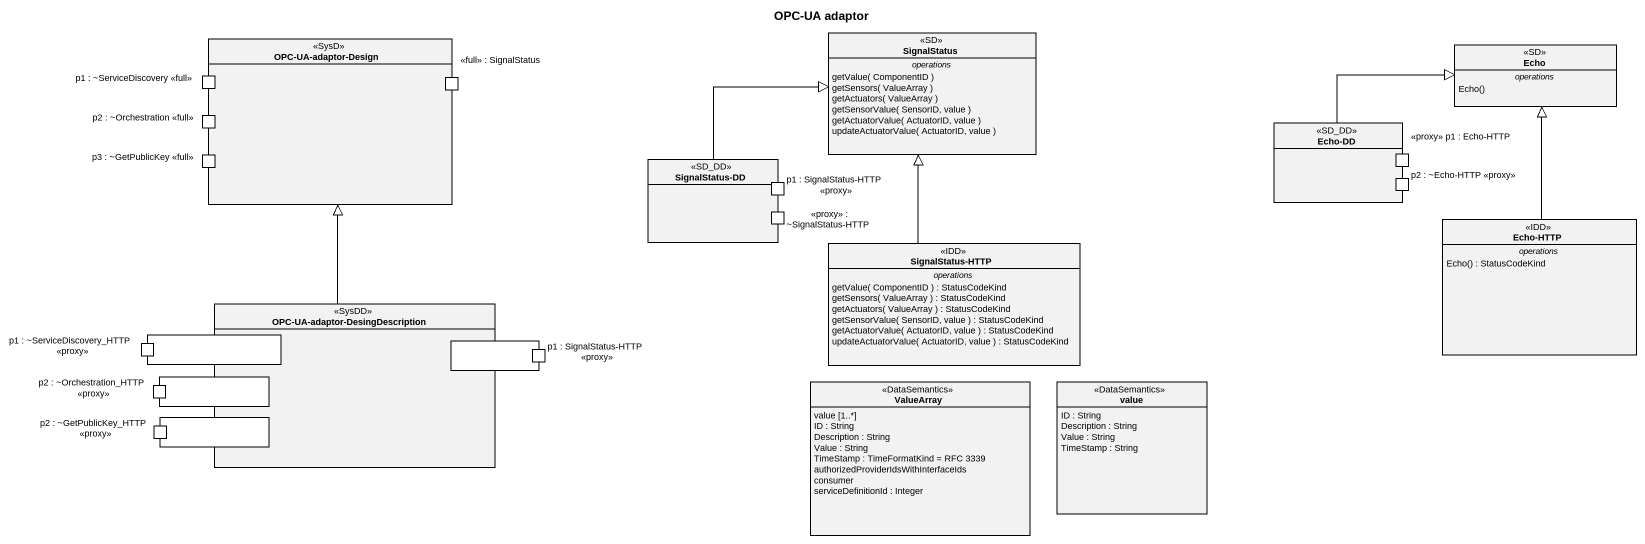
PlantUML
@startuml
title OPC-UA adaptor
allowmixing
hide circle
hide empty members
rectangle "OPC-UA-adaptor-Design" as OPC_UA_adaptor_Design <<SysD>> {
  port "p1 : ~ServiceDiscovery <<full>>" as p1_ServiceDiscovery_full
  port "<<full>> : SignalStatus" as full_SignalStatus
  port "p2 : ~Orchestration <<full>>" as p2_Orchestration_full
  port "p3 : ~GetPublicKey <<full>>" as p3_GetPublicKey_full
}
class SignalStatus <<SD>> {
  -- operations --
  getValue( ComponentID )
  getSensors( ValueArray )
  getActuators( ValueArray )
  getSensorValue( SensorID, value )
  getActuatorValue( ActuatorID, value )
  updateActuatorValue( ActuatorID, value )
}
class Echo <<SD>> {
  -- operations --
  Echo()
}
rectangle "SignalStatus-DD" as SignalStatus_DD <<SD_DD>> {
  port "p1 : SignalStatus-HTTP <<proxy>>" as p1_SignalStatus_HTTP_proxy
  port "<<proxy>> : ~SignalStatus-HTTP" as proxy_SignalStatus_HTTP
}
rectangle "Echo-DD" as Echo_DD <<SD_DD>> {
  port "<<proxy>> p1 : Echo-HTTP" as proxy_p1_Echo_HTTP
  port "p2 : ~Echo-HTTP <<proxy>>" as p2_Echo_HTTP_proxy
}
class "Echo-HTTP" as Echo_HTTP <<IDD>> {
  -- operations --
  Echo() : StatusCodeKind
}
class "SignalStatus-HTTP" as SignalStatus_HTTP <<IDD>> {
  -- operations --
  getValue( ComponentID ) : StatusCodeKind
  getSensors( ValueArray ) : StatusCodeKind
  getActuators( ValueArray ) : StatusCodeKind
  getSensorValue( SensorID, value ) : StatusCodeKind
  getActuatorValue( ActuatorID, value ) : StatusCodeKind
  updateActuatorValue( ActuatorID, value ) : StatusCodeKind
}
rectangle "OPC-UA-adaptor-DesingDescription" as OPC_UA_adaptor <<SysDD>> {
  port " " as port1
  port " " as port2
  port " " as port3
  port " " as port4
}
rectangle "p1 : ~ServiceDiscovery_HTTP <<proxy>>" as p1_ServiceDiscovery_HTTP
rectangle "p1 : SignalStatus-HTTP <<proxy>>" as p1_SignalStatus_HTTP_proxy_2
rectangle "p2 : ~Orchestration_HTTP <<proxy>>" as p2_Orchestration_HTTP_proxy
class ValueArray <<DataSemantics>> {
  value [1..*]
  ID : String
  Description : String
  Value : String
  TimeStamp : TimeFormatKind = RFC 3339
  authorizedProviderIdsWithInterfaceIds
  consumer
  serviceDefinitionId : Integer
}
class value <<DataSemantics>> {
  ID : String
  Description : String
  Value : String
  TimeStamp : String
}
rectangle "p2 : ~GetPublicKey_HTTP <<proxy>>" as p2_GetPublicKey_HTTP_proxy
SignalStatus_DD -right-|> SignalStatus
Echo_DD -right-|> Echo
Echo_HTTP -up-|> Echo
SignalStatus_HTTP -up-|> SignalStatus
OPC_UA_adaptor -up-|> OPC_UA_adaptor_Design
@enduml
